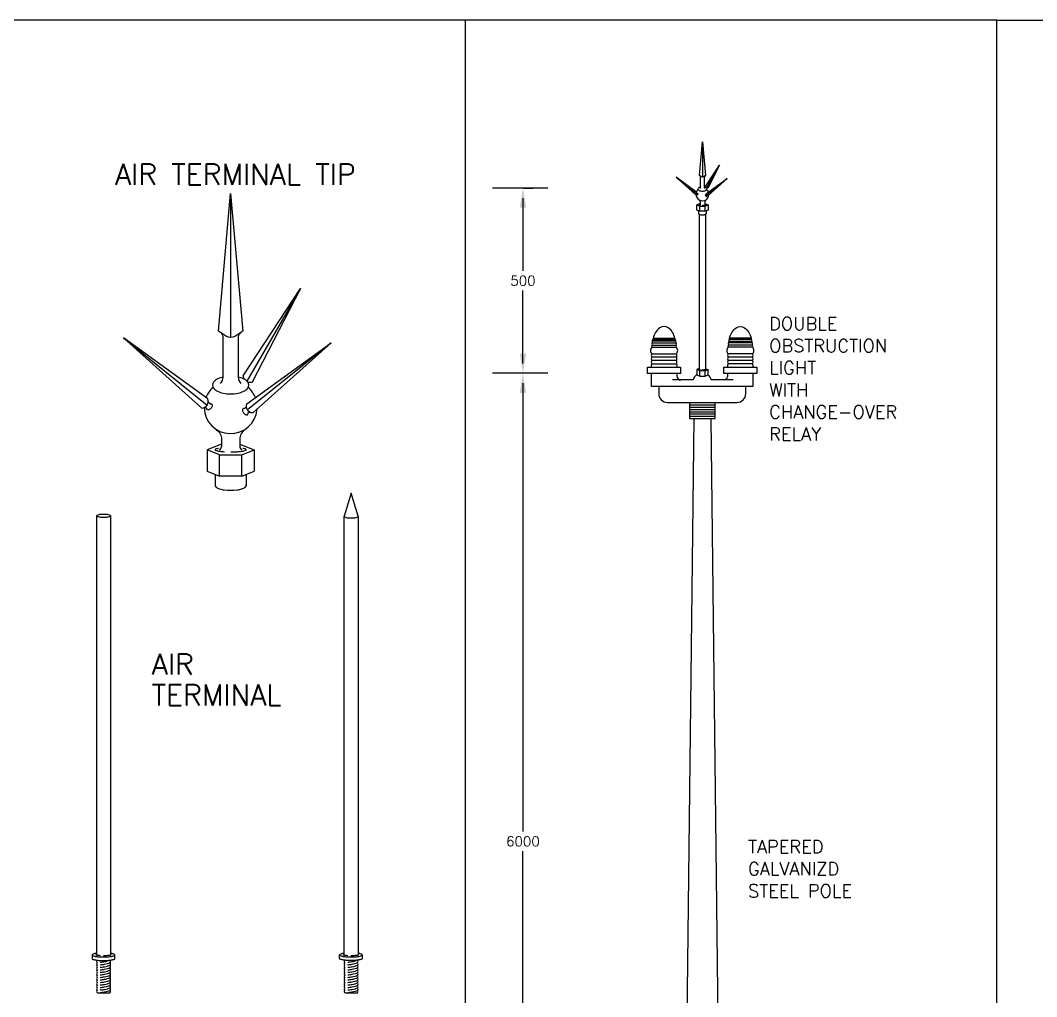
# Model space of a CAD drawing. Header units: inches. Extents: x 1917 to 3477, y 820 to 1550.
# Drawn here: x 2471.5 to 2666.2, y 1362.5 to 1549.6 of the extents above; entities that cross this region are included whole.
import ezdxf
from ezdxf.enums import TextEntityAlignment as Align

# ---------------------------------------------------------------- set-up
doc = ezdxf.new("R2010")
doc.units = ezdxf.units.IN
doc.header["$MEASUREMENT"] = 0
doc.layers.get('DEFPOINTS').update_dxf_attribs({"color": 8})
for name, color, linetype in [('ELDIM', 2, 'Continuous'), ('ELEC', 7, 'Continuous'), ('TITLE', 7, 'Continuous'), ('TXT30', 2, 'Continuous')]:
    doc.layers.add(name, color=color, linetype=linetype)
doc.styles.add('ROMANS', font='romans.shx')

msp = doc.modelspace()

# ---------------------------------------------------------------- linework, layer by layer
for p, q in [((2572.53818, 1517.44303), (2561.93088, 1517.44303)), ((2572.53818, 1481.97198), (2561.93088, 1481.97198))]:
    msp.add_line(p, q)
at = {"linetype": 'ByBlock'}
for p, q in [((2567.88755, 1517.44303), (2569.64494, 1517.44303)), ((2567.76424, 1515.56233), (2567.76424, 1501.58821)), ((2567.76424, 1483.85268), (2567.76424, 1497.82681)), ((2569.64494, 1481.97198), (2565.87481, 1481.97198)), ((2567.75551, 1480.09128), (2567.75551, 1394.15577)), ((2567.75551, 1304.45885), (2567.75551, 1390.39437))]:
    msp.add_line(p, q, dxfattribs=at)
for points in [[(2567.13734, 1513.68163), (2568.39114, 1513.68163), (2567.76424, 1517.44303)], [(2567.13734, 1485.73338), (2568.39114, 1485.73338), (2567.76424, 1481.97198)], [(2567.11989, 1478.21058), (2568.37369, 1478.21058), (2567.74679, 1481.97198)]]:
    msp.add_solid(points, dxfattribs=at)
at = {"layer": 'DEFPOINTS', "linetype": 'ByBlock'}
for p in [(2567.23453, 1517.44303), (2567.23453, 1481.97198), (2567.76424, 1481.97198), (2568.6065, 1481.97198)]:
    msp.add_point(p, dxfattribs=at)
at = {"layer": 'ELDIM'}
for p, q in [((2592.54536, 1487.81503), (2597.06336, 1487.81503)), ((2592.49264, 1486.9694), (2597.11608, 1486.9694)), ((2611.7287, 1485.70097), (2607.10525, 1485.70097)), ((2611.7287, 1484.43254), (2607.10525, 1484.43254)), ((2592.35668, 1483.48121), (2592.35668, 1483.1641)), ((2592.49264, 1483.79832), (2597.11608, 1483.79832)), ((2601.63414, 1482.45954), (2601.05268, 1482.6895)), ((2602.66852, 1482.45954), (2601.63414, 1482.45954)), ((2602.66852, 1482.45954), (2603.24998, 1482.6895)), ((2602.77823, 1482.7073), (2602.77823, 1482.64482)), ((2602.8147, 1482.86165), (2603.24998, 1482.6895)), ((2600.37709, 1480.69082), (2596.38772, 1480.69082)), ((2599.64359, 1475.94217), (2604.57774, 1475.94217)), ((2599.64359, 1475.50112), (2604.57774, 1475.50112)), ((2599.64359, 1475.06008), (2604.57774, 1475.06008)), ((2599.64359, 1474.61903), (2604.57774, 1474.61903)), ((2599.64359, 1474.17799), (2604.57774, 1474.17799)), ((2599.64359, 1473.73694), (2604.57774, 1473.73694))]:
    msp.add_line(p, q, dxfattribs=at)
for points in [[(2596.89088, 1488.70293, 0.064783372), (2596.43899, 1489.77918, 0.106692634), (2595.61321, 1490.6845, 0.322515707), (2593.99551, 1490.6845, 0.106692634), (2593.16973, 1489.77918, 0.064783372), (2592.71784, 1488.70293)], [(2607.33046, 1488.70293, -0.064783372), (2607.78234, 1489.77918, -0.106692634), (2608.60812, 1490.6845, -0.322515707), (2610.22583, 1490.6845, -0.106692634), (2611.05161, 1489.77918, -0.064783372), (2611.5035, 1488.70293)]]:
    msp.add_lwpolyline(points, format="xyb", close=True, dxfattribs=at)
for points in [[(2592.49264, 1487.39222), (2597.10294, 1487.39222, 0.322905588), (2597.06336, 1487.81503)], [(2597.01235, 1488.15328), (2592.59637, 1488.15328, -0.287960332), (2592.65543, 1488.44924), (2596.95329, 1488.44924)], [(2611.67597, 1487.81503), (2607.15798, 1487.81503, 0.322905588), (2607.1184, 1487.39222)], [(2611.56591, 1488.44924), (2607.26804, 1488.44924, 0.287960332), (2607.20898, 1488.15328), (2611.62497, 1488.15328)], [(2611.7287, 1486.9694), (2607.10525, 1486.9694, 0.461554303), (2607.10525, 1485.70097)], [(2611.7287, 1487.39222), (2607.1184, 1487.39222, 0.383649023), (2607.10525, 1486.9694)], [(2611.7287, 1483.79832, 0.428742795), (2611.7287, 1484.43254, 0.428742795), (2611.7287, 1485.06675, 0.428742795), (2611.7287, 1485.70097)], [(2597.11608, 1483.79832, -0.205333136), (2597.25204, 1483.48121), (2597.25204, 1483.1641)], [(2597.25204, 1481.9045), (2597.25204, 1481.47445, 0.414213562), (2598.03567, 1480.69082)], [(2601.52443, 1482.74176, 0.019512679), (2601.44117, 1482.71819, 0.72692526), (2601.44117, 1482.66839, 0.045230744), (2601.63639, 1482.6238, 0.019575716), (2601.85025, 1482.60343, 0.013959685)], [(2601.82609, 1482.60489, 0.026895992), (2602.40203, 1482.6734, 0.019575716), (2602.61208, 1482.71846, 0.045230744), (2602.8008, 1482.78541, 0.743121882), (2602.79502, 1482.83487, 0.003100287), (2602.78152, 1482.8375, 0.019575716)], [(2602.15133, 1482.59502, 0.013959685), (2602.45241, 1482.60343, 0.019575716), (2602.66627, 1482.6238, 0.045230744), (2602.86149, 1482.66839, 0.749484056), (2602.86149, 1482.71819, 0.01106059), (2602.81451, 1482.73235)], [(2602.8008, 1482.71739, 0.743121882), (2602.79502, 1482.76685, 0.005818359), (2602.76966, 1482.77165, 0.019575716)], [(2606.9693, 1481.9045), (2606.9693, 1481.47445, -0.414213562), (2606.18567, 1480.69082)], [(2611.86466, 1483.1641), (2611.86466, 1483.48121, 0.205333136), (2611.7287, 1483.79832), (2607.10525, 1483.79832, 0.205333136), (2606.9693, 1483.48121), (2606.9693, 1483.1641)], [(2601.05268, 1481.72264, 0.190933491), (2600.37709, 1480.69082)], [(2608.02312, 1480.69082), (2603.84425, 1480.69082, 0.178774964), (2603.23192, 1481.67581)], [(2593.76678, 1479.47714), (2593.76678, 1478.09113, 0.414213562), (2595.45803, 1476.39988), (2608.76331, 1476.39988, 0.414213562), (2610.45456, 1478.09113), (2610.45456, 1479.47714)]]:
    msp.add_lwpolyline(points, format="xyb", dxfattribs=at)
for points in [[(2592.49264, 1485.70097), (2597.11608, 1485.70097)], [(2597.11608, 1485.06675), (2592.49264, 1485.06675)], [(2597.11608, 1484.43254), (2592.49264, 1484.43254)], [(2611.7287, 1485.06675), (2607.10525, 1485.06675)], [(2592.35668, 1481.9045), (2592.35668, 1479.47714), (2611.86466, 1479.47714), (2611.86466, 1481.9045)], [(2601.52443, 1482.87607), (2601.05268, 1482.6895), (2601.05268, 1481.68296), (2601.63414, 1481.453), (2602.66852, 1481.453), (2603.24998, 1481.68296), (2603.24998, 1482.6895)], [(2601.63414, 1481.453), (2601.63414, 1482.45954)], [(2602.66852, 1481.453), (2602.66852, 1482.45954)], [(2599.64359, 1476.38321), (2599.64359, 1473.2959), (2604.57774, 1473.2959), (2604.57774, 1476.39988)]]:
    msp.add_lwpolyline(points, dxfattribs=at)
for points in [[(2597.96171, 1481.9045), (2591.64702, 1481.9045), (2591.64702, 1483.1641), (2597.96171, 1483.1641)], [(2612.57432, 1481.9045), (2606.25963, 1481.9045), (2606.25963, 1483.1641), (2612.57432, 1483.1641)]]:
    msp.add_lwpolyline(points, close=True, dxfattribs=at)
for centre, radius, start, end in [((2592.81879, 1487.57617), 0.36306, 138.8607278, 210.4429602), ((2592.8022, 1487.94927), 0.2898, 135.2542418, 207.5954667), ((2592.88693, 1488.52681), 0.24415, 133.8336207, 198.5234648), ((2596.72179, 1488.52681), 0.24415, 341.4765352, 46.1663793), ((2596.74718, 1488.25424), 0.28374, 339.1563419, 43.413549), ((2596.80653, 1487.94927), 0.2898, 332.4045333, 44.7457582), ((2607.41481, 1487.94927), 0.2898, 135.2542418, 207.5954667), ((2607.49955, 1488.52681), 0.24415, 133.8336207, 198.5234648), ((2611.3344, 1488.52681), 0.24415, 341.4765352, 46.1663793), ((2611.35979, 1488.25424), 0.28374, 339.1563419, 43.413549), ((2611.41914, 1487.94927), 0.2898, 332.4045333, 44.7457582), ((2611.40255, 1487.57617), 0.36306, 329.5570398, 41.1392722), ((2593.03332, 1486.33519), 0.83341, 130.4482224, 229.5517776), ((2592.73418, 1487.17351), 0.31623, 136.241065, 220.1981134), ((2596.87454, 1487.17351), 0.31623, 319.8018866, 43.758935), ((2596.5754, 1486.33519), 0.83341, 310.4482224, 49.5517776), ((2611.48716, 1487.17351), 0.31623, 319.8018866, 43.758935), ((2611.18802, 1486.33519), 0.83341, 310.4482224, 49.5517776), ((2592.79447, 1485.38386), 0.43779, 133.58623, 226.41377), ((2592.79447, 1484.74964), 0.43779, 133.58623, 226.41377), ((2592.79447, 1484.11543), 0.43779, 133.58623, 226.41377), ((2596.81425, 1485.38386), 0.43779, 313.58623, 46.41377), ((2596.81425, 1484.74964), 0.43779, 313.58623, 46.41377), ((2596.81425, 1484.11543), 0.43779, 313.58623, 46.41377), ((2607.40709, 1485.38386), 0.43779, 133.58623, 226.41377), ((2607.40709, 1484.74964), 0.43779, 133.58623, 226.41377), ((2607.40709, 1484.11543), 0.43779, 133.58623, 226.41377), ((2592.79447, 1483.48121), 0.43779, 133.58623, 180)]:
    msp.add_arc(centre, radius, start, end, dxfattribs=at)
at = {"layer": 'ELEC', "color": 1}
for p, q in [((2602.15232, 1526.33362), (2602.15232, 1519.53967)), ((2605.43568, 1521.85055), (2602.91954, 1517.4863)), ((2597.10068, 1519.52698), (2601.03973, 1516.35286)), ((2602.64844, 1519.72071), (2602.64894, 1519.7141)), ((2606.89302, 1519.2973), (2602.94321, 1516.13886)), ((2601.71894, 1514.51927), (2601.05007, 1514.25474)), ((2601.42132, 1513.09581), (2601.42132, 1512.566)), ((2602.5857, 1514.52123), (2603.25953, 1514.25474)), ((2602.88827, 1513.09581), (2602.88827, 1512.566)), ((2601.52443, 1512.46527), (2601.52443, 1482.74176)), ((2602.78516, 1482.83681), (2602.78516, 1512.46527)), ((2525.11459, 1498.21214), (2514.87791, 1480.45657)), ((2491.2044, 1488.75888), (2507.23007, 1475.84529)), ((2513.77497, 1489.54707), (2513.77699, 1489.52018)), ((2531.04366, 1487.82447), (2514.97421, 1474.97465)), ((2600.49168, 1473.2959), (2598.576, 1310.04497)), ((2603.72966, 1473.2959), (2605.64239, 1310.63285)), ((2509.99338, 1468.3855), (2507.27213, 1467.30928)), ((2513.5197, 1468.39347), (2516.26111, 1467.30928)), ((2513.88241, 1466.36853), (2516.26111, 1467.30928)), ((2516.26111, 1467.30928), (2516.26111, 1463.19163)), ((2508.78256, 1462.59427), (2508.78256, 1460.43877)), ((2513.88241, 1462.25088), (2516.26111, 1463.19163)), ((2514.75068, 1462.59427), (2514.75068, 1460.43877))]:
    msp.add_line(p, q, dxfattribs=at)
msp.add_lwpolyline([(2601.95921, 1519.59842), (2601.58364, 1519.85029), (2602.15232, 1526.33362), (2602.721, 1519.85029), (2602.34542, 1519.59842, -0.304270069)], format="xyb", close=True, dxfattribs=at)
for points in [[(2602.74192, 1517.74064), (2605.43568, 1521.85055), (2603.16593, 1517.44353, -0.165679532), (2602.95756, 1517.44581)], [(2601.08421, 1516.64962), (2597.10068, 1519.52698), (2600.79421, 1516.22071, 0.501357293), (2601.08388, 1516.64986)], [(2601.68127, 1517.37998, 0.164132583), (2601.79759, 1517.67204), (2601.79759, 1519.57461, 0.156979731), (2601.70099, 1519.7716)], [(2602.59414, 1519.76134, 0.129405607), (2602.51145, 1519.59891), (2602.51145, 1517.67204, 0.164132583), (2602.62777, 1517.37998)], [(2602.90949, 1516.41994), (2606.89302, 1519.2973), (2603.19949, 1515.99104, -0.501357293), (2602.90982, 1516.42018)], [(2601.79759, 1517.68485, 0.061670926), (2601.54584, 1517.59905, 0.103465764), (2601.34626, 1517.44485, 0.355193066), (2601.34626, 1517.16488, 0.103465764), (2601.54584, 1517.01068, 0.063422445), (2601.80499, 1516.92337, 0.096773918), (2602.49965, 1516.92337, 0.063422445), (2602.7588, 1517.01068, 0.103465764), (2602.95838, 1517.16488, 0.371724013), (2602.95838, 1517.44485, 0.103465764), (2602.7588, 1517.59905, 0.060629021), (2602.51145, 1517.68392)], [(2511.75654, 1516.45109), (2514.07016, 1490.07428), (2512.54217, 1489.04956, -0.304270069), (2510.97091, 1489.04956), (2509.44292, 1490.07428), (2511.75654, 1516.45109), (2511.75654, 1488.81052)], [(2600.91437, 1516.25015, -0.129188353), (2600.96713, 1516.24328), (2601.02917, 1516.19425)], [(2601.13436, 1516.46792), (2601.19938, 1516.42247, -0.073554735), (2601.23605, 1516.42892, -0.357904097), (2601.28413, 1516.39167, -0.104452445), (2601.28503, 1516.33909, -0.065507174), (2601.26704, 1516.28515, -0.095895119), (2601.17933, 1516.17194, -0.065507174), (2601.1316, 1516.14105, -0.104452445), (2601.08046, 1516.12879, -0.34621705), (2601.03238, 1516.16604, -0.073624054), (2601.02947, 1516.2032)], [(2601.47737, 1515.21487, -0.213270206), (2601.71894, 1514.8232), (2601.71894, 1514.39594)], [(2602.82727, 1515.21487, 0.213270206), (2602.5857, 1514.8232), (2602.5857, 1514.39594)], [(2602.85934, 1516.23824), (2602.79432, 1516.19279, 0.073554735), (2602.75765, 1516.19924, 0.352738226), (2602.70957, 1516.16199, 0.104452445), (2602.70867, 1516.10941, 0.065507174), (2602.72666, 1516.05548, 0.101763288), (2602.81437, 1515.94227, 0.065507174), (2602.8621, 1515.91138, 0.104452445), (2602.91324, 1515.89911, 0.369243069), (2602.96132, 1515.93636, 0.073624054), (2602.96423, 1515.97352)], [(2603.07933, 1516.02047, 0.129188353), (2603.02657, 1516.0136), (2602.96453, 1515.96457)], [(2601.58264, 1514.31971, 0.032865745), (2601.44071, 1514.28359, 0.72692526), (2601.44071, 1514.23352, 0.045230744), (2601.63701, 1514.18869, 0.019575716), (2601.85205, 1514.1682, 0.013959685)], [(2602.1548, 1514.15974, 0.013959685), (2602.45754, 1514.1682, 0.019575716), (2602.67258, 1514.18869, 0.045230744), (2602.86888, 1514.23352, 0.749484056), (2602.86888, 1514.28359, 0.032865745), (2602.72696, 1514.31971)], [(2601.42132, 1512.60287, 0.298470698), (2601.45489, 1512.51188, 0.087675736), (2601.63483, 1512.41654, 0.044871465), (2601.85337, 1512.36707, 0.055197738), (2602.45622, 1512.36707, 0.044871465), (2602.67476, 1512.41654, 0.087675736), (2602.8547, 1512.51188, 0.289038443), (2602.88827, 1512.60287, 0.087675736)], [(2514.15529, 1481.49134), (2525.11459, 1498.21214), (2515.88034, 1480.28259, -0.165679532), (2515.03259, 1480.29183)], [(2509.84012, 1480.02405, 0.164132583), (2510.31335, 1481.21225), (2510.31335, 1488.95268, 0.156979731), (2509.92035, 1489.7541)], [(2513.55403, 1489.71238, 0.129405607), (2513.21762, 1489.05156), (2513.21762, 1481.21225, 0.164132583), (2513.69085, 1480.02405)], [(2507.41104, 1477.05262), (2491.2044, 1488.75888), (2506.23121, 1475.30766, 0.501357293), (2507.40968, 1477.0536)], [(2514.83702, 1476.1182), (2531.04366, 1487.82447), (2516.01685, 1474.37324, -0.501357293), (2514.83838, 1476.11918)], [(2510.31335, 1481.26435, 0.061670926), (2509.28913, 1480.9153, 0.103465764), (2508.47717, 1480.28796, 0.355193066), (2508.47717, 1479.14891, 0.103465764), (2509.28913, 1478.52156, 0.063422445), (2510.34345, 1478.16636, 0.096773918), (2513.16962, 1478.16636, 0.063422445), (2514.22395, 1478.52156, 0.103465764), (2515.03591, 1479.14891, 0.371724013), (2515.03591, 1480.28796, 0.103465764), (2514.22395, 1480.9153, 0.060629021), (2513.21762, 1481.26058)], [(2507.61506, 1476.31339), (2507.8796, 1476.12848, -0.073554735), (2508.0288, 1476.15472, -0.357904097), (2508.22441, 1476.00317, -0.104452445), (2508.22806, 1475.78925, -0.065507174), (2508.15487, 1475.56982, -0.095895119), (2507.79802, 1475.10924, -0.065507174), (2507.60383, 1474.98357, -0.104452445), (2507.39578, 1474.93367, -0.34621705), (2507.20017, 1475.08522, -0.073624054), (2507.18832, 1475.23639)], [(2506.72007, 1475.42742, -0.129188353), (2506.93471, 1475.39945), (2507.1871, 1475.19998)], [(2514.633, 1475.37897), (2514.36846, 1475.19406, 0.073554735), (2514.21926, 1475.2203, 0.352738226), (2514.02365, 1475.06875, 0.104452445), (2514.02, 1474.85483, 0.065507174), (2514.09318, 1474.6354, 0.101763288), (2514.45004, 1474.17482, 0.065507174), (2514.64423, 1474.04915, 0.104452445), (2514.85228, 1473.99925, 0.369243069), (2515.04789, 1474.1508, 0.073624054), (2515.05974, 1474.30197)], [(2515.52799, 1474.493, 0.129188353), (2515.31335, 1474.46503), (2515.06096, 1474.26557)], [(2509.01058, 1471.21548, -0.213270206), (2509.99338, 1469.62201), (2509.99338, 1467.88372)], [(2514.5025, 1471.21548, 0.213270206), (2513.5197, 1469.62201), (2513.5197, 1467.88372)], [(2509.43884, 1467.57362, 0.032865745), (2508.86143, 1467.42666, 0.72692526), (2508.86143, 1467.22292, 0.045230744), (2509.66005, 1467.04054, 0.019575716), (2510.53493, 1466.95719, 0.013959685)], [(2511.76662, 1466.92279, 0.013959685), (2512.99831, 1466.95719, 0.019575716), (2513.87319, 1467.04054, 0.045230744), (2514.67181, 1467.22292, 0.711151158), (2514.67181, 1467.42666, 0.032865745), (2514.0944, 1467.57362)], [(2508.78256, 1460.58881, 0.298470698), (2508.91913, 1460.21862, 0.087675736), (2509.6512, 1459.83074, 0.044871465), (2510.54029, 1459.62946, 0.055197738), (2512.99295, 1459.62946, 0.044871465), (2513.88204, 1459.83074, 0.087675736), (2514.61411, 1460.21862, 0.289038443), (2514.75068, 1460.58881, 0.087675736)], [(2486.89049, 1454.92121, 0.028675728), (2486.50096, 1454.86634, 0.063160108), (2486.15903, 1454.75173, 0.640836411), (2486.15903, 1454.60718, 0.063160108), (2486.50096, 1454.49257, 0.028675728), (2486.89049, 1454.4377, 0.042578848), (2487.98148, 1454.4377, 0.028675728), (2488.37102, 1454.49257, 0.063160108), (2488.71295, 1454.60718, 0.626264595), (2488.71295, 1454.75173, 0.063160108), (2488.37102, 1454.86634, 0.028675728), (2487.98148, 1454.92121, 0.053000853), (2486.58414, 1454.88865)], [(2533.52511, 1454.54593, 0.368655381), (2533.56833, 1454.45254, 0.063160108), (2533.91367, 1454.33678, 0.028675728), (2534.3071, 1454.28136, 0.042578848), (2535.40901, 1454.28136, 0.028675728), (2535.80243, 1454.33678, 0.063160108), (2536.14778, 1454.45254, 0.375841443), (2536.191, 1454.54593, 0.063160108)], [(2486.10173, 1370.85085, 0.01037685), (2485.84933, 1370.81035, 0.058509529), (2485.28225, 1370.63696, 0.653589765), (2485.28225, 1370.4252, 0.058509529), (2485.84933, 1370.25181, 0.026176938), (2486.48859, 1370.16985, 0.040717648), (2488.28203, 1370.16985, 0.026176938), (2488.92129, 1370.25181, 0.058509529), (2489.48836, 1370.4252, 0.674631518), (2489.48836, 1370.63696, 0.058509529), (2488.92129, 1370.81035, 0.006325608), (2488.76762, 1370.83629)], [(2485.2131, 1370.53108), (2485.2131, 1369.83992, 0.29764278), (2485.28225, 1369.73405, 0.058509529), (2485.84933, 1369.56065, 0.026176938), (2486.48859, 1369.4787, 0.040717648), (2488.28203, 1369.4787, 0.026176938), (2488.92129, 1369.56065, 0.058509529), (2489.48836, 1369.73405, 0.29764278), (2489.55752, 1369.83992), (2489.55752, 1370.53108)], [(2486.10173, 1370.65201, 0.014417585), (2485.93246, 1370.61627, 0.797277697), (2485.93246, 1370.54463, 0.034318423), (2486.33805, 1370.47572, 0.014568771), (2486.77247, 1370.44503, 0.010349792)], [(2486.15829, 1369.51255, 0.483205124), (2486.19264, 1369.09563, 0.006941974), (2486.2565, 1369.08501, 0.01206692)], [(2486.2344, 1369.07698, 0.589607798), (2486.19565, 1368.61138, 0.006941974), (2486.25951, 1368.60077, 0.01206692)], [(2486.78366, 1369.12278, 0.018794626), (2487.59935, 1369.23211, 0.026176938), (2488.17578, 1369.36293, 0.043101118), (2488.55108, 1369.50491, 0.589607798)], [(2486.78667, 1368.63853, 0.018794626), (2487.60236, 1368.74787, 0.026176938), (2488.17879, 1368.87869, 0.053525191), (2488.64062, 1369.06447, 0.589607798), (2488.60187, 1369.53007)], [(2486.78968, 1368.15429, 0.018794626), (2487.60537, 1368.26362, 0.026176938), (2488.1818, 1368.39444, 0.053525191), (2488.64363, 1368.58022, 0.589607798), (2488.60488, 1369.04582)], [(2487.38531, 1370.43234, 0.010349792), (2487.99815, 1370.44503, 0.014568771), (2488.43257, 1370.47572, 0.034318423), (2488.83816, 1370.54463, 0.780409159), (2488.83816, 1370.61627, 0.006028829), (2488.76762, 1370.6324, 0.014568771)], [(2533.52511, 1370.85085, 0.01037685), (2533.2727, 1370.81035, 0.058509529), (2532.70563, 1370.63696, 0.653589765), (2532.70563, 1370.4252, 0.058509529), (2533.2727, 1370.25181, 0.026176938), (2533.91197, 1370.16985, 0.040717648), (2535.7054, 1370.16985, 0.026176938), (2536.34467, 1370.25181, 0.058509529), (2536.91174, 1370.4252, 0.674631518), (2536.91174, 1370.63696, 0.058509529), (2536.34467, 1370.81035, 0.006325608), (2536.191, 1370.83629)], [(2536.98089, 1370.53108), (2536.98089, 1369.83992, -0.29764278), (2536.91174, 1369.73405, -0.058509529), (2536.34467, 1369.56065, -0.026176938), (2535.7054, 1369.4787, -0.040717648), (2533.91197, 1369.4787, -0.026176938), (2533.2727, 1369.56065, -0.058509529), (2532.70563, 1369.73405, -0.29764278), (2532.63648, 1369.83992), (2532.63648, 1370.53108)], [(2533.52511, 1370.65201, 0.014417585), (2533.35584, 1370.61627, 0.797277697), (2533.35584, 1370.54463, 0.034318423), (2533.76142, 1370.47572, 0.014568771), (2534.19585, 1370.44503, 0.010349792)], [(2533.58167, 1369.51255, 0.483205124), (2533.61601, 1369.09563, 0.006941974), (2533.67988, 1369.08501, 0.01206692)], [(2533.65778, 1369.07698, 0.589607798), (2533.61902, 1368.61138, 0.006941974), (2533.68289, 1368.60077, 0.01206692)], [(2534.20703, 1369.12278, 0.018794626), (2535.02273, 1369.23211, 0.026176938), (2535.59916, 1369.36293, 0.043101118), (2535.97446, 1369.50491, 0.589607798)], [(2534.21004, 1368.63853, 0.018794626), (2535.02574, 1368.74787, 0.026176938), (2535.60217, 1368.87869, 0.053525191), (2536.064, 1369.06447, 0.589607798), (2536.02524, 1369.53007)], [(2534.21305, 1368.15429, 0.018794626), (2535.02875, 1368.26362, 0.026176938), (2535.60518, 1368.39444, 0.053525191), (2536.06701, 1368.58022, 0.589607798), (2536.02825, 1369.04582)], [(2534.80869, 1370.43234, 0.010349792), (2535.42152, 1370.44503, 0.014568771), (2535.85595, 1370.47572, 0.034318423), (2536.26153, 1370.54463, 0.780409159), (2536.26153, 1370.61627, 0.006028829), (2536.191, 1370.6324, 0.014568771)], [(2486.23741, 1368.59274, 0.589607798), (2486.19866, 1368.12714, 0.006941974), (2486.26252, 1368.11652, 0.01206692)], [(2486.23741, 1368.10987, 0.589607798), (2486.19866, 1367.64426, 0.006941974), (2486.26252, 1367.63365, 0.01206692)], [(2486.23741, 1367.62699, 0.589607798), (2486.19866, 1367.16139, 0.006941974), (2486.26252, 1367.15078, 0.01206692)], [(2486.23741, 1367.14412, 0.589607798), (2486.19866, 1366.67852, 0.006941974), (2486.26252, 1366.66791, 0.01206692)], [(2486.78968, 1367.67142, 0.018794626), (2487.60537, 1367.78075, 0.026176938), (2488.1818, 1367.91157, 0.053525191), (2488.64363, 1368.09735, 0.589607798), (2488.60488, 1368.56295)], [(2486.78968, 1367.18855, 0.018794626), (2487.60537, 1367.29788, 0.026176938), (2488.1818, 1367.4287, 0.053525191), (2488.64363, 1367.61448, 0.589607798), (2488.60488, 1368.08008)], [(2486.78968, 1366.70568, 0.018794626), (2487.60537, 1366.81501, 0.026176938), (2488.1818, 1366.94583, 0.053525191), (2488.64363, 1367.13161, 0.589607798), (2488.60488, 1367.59721)], [(2486.78968, 1366.22281, 0.018794626), (2487.60537, 1366.33214, 0.026176938), (2488.1818, 1366.46296, 0.053525191), (2488.64363, 1366.64874, 0.589607798), (2488.60488, 1367.11434)], [(2533.66079, 1368.59274, 0.589607798), (2533.62203, 1368.12714, 0.006941974), (2533.6859, 1368.11652, 0.01206692)], [(2533.66079, 1368.10987, 0.589607798), (2533.62203, 1367.64426, 0.006941974), (2533.6859, 1367.63365, 0.01206692)], [(2533.66079, 1367.62699, 0.589607798), (2533.62203, 1367.16139, 0.006941974), (2533.6859, 1367.15078, 0.01206692)], [(2533.66079, 1367.14412, 0.589607798), (2533.62203, 1366.67852, 0.006941974), (2533.6859, 1366.66791, 0.01206692)], [(2534.21305, 1367.67142, 0.018794626), (2535.02875, 1367.78075, 0.026176938), (2535.60518, 1367.91157, 0.053525191), (2536.06701, 1368.09735, 0.589607798), (2536.02825, 1368.56295)], [(2534.21305, 1367.18855, 0.018794626), (2535.02875, 1367.29788, 0.026176938), (2535.60518, 1367.4287, 0.053525191), (2536.06701, 1367.61448, 0.589607798), (2536.02825, 1368.08008)], [(2534.21305, 1366.70568, 0.018794626), (2535.02875, 1366.81501, 0.026176938), (2535.60518, 1366.94583, 0.053525191), (2536.06701, 1367.13161, 0.589607798), (2536.02825, 1367.59721)], [(2534.21305, 1366.22281, 0.018794626), (2535.02875, 1366.33214, 0.026176938), (2535.60518, 1366.46296, 0.053525191), (2536.06701, 1366.64874, 0.589607798), (2536.02825, 1367.11434)], [(2486.23741, 1366.66125, 0.589607798), (2486.19866, 1366.19565, 0.006941974), (2486.26252, 1366.18504, 0.01206692)], [(2486.23741, 1366.17838, 0.589607798), (2486.19866, 1365.71278, 0.006941974), (2486.26252, 1365.70217, 0.01206692)], [(2486.23741, 1365.69551, 0.589607798), (2486.19866, 1365.22991, 0.006941974), (2486.26252, 1365.21929, 0.01206692)], [(2486.23741, 1365.21264, 0.589607798), (2486.19866, 1364.74704, 0.006941974), (2486.26252, 1364.73642, 0.01206692)], [(2486.78968, 1365.73993, 0.018794626), (2487.60537, 1365.84927, 0.026176938), (2488.1818, 1365.98009, 0.053525191), (2488.64363, 1366.16587, 0.589607798), (2488.60488, 1366.63147)], [(2486.78968, 1365.25706, 0.018794626), (2487.60537, 1365.3664, 0.026176938), (2488.1818, 1365.49722, 0.053525191), (2488.64363, 1365.683, 0.589607798), (2488.60488, 1366.1486)], [(2486.78968, 1364.77419, 0.018794626), (2487.60537, 1364.88352, 0.026176938), (2488.1818, 1365.01435, 0.053525191), (2488.64363, 1365.20012, 0.589607798), (2488.60488, 1365.66572)], [(2486.78968, 1364.29132, 0.018794626), (2487.60537, 1364.40065, 0.026176938), (2488.1818, 1364.53147, 0.053525191), (2488.64363, 1364.71725, 0.589607798), (2488.60488, 1365.18285)], [(2533.66079, 1366.66125, 0.589607798), (2533.62203, 1366.19565, 0.006941974), (2533.6859, 1366.18504, 0.01206692)], [(2533.66079, 1366.17838, 0.589607798), (2533.62203, 1365.71278, 0.006941974), (2533.6859, 1365.70217, 0.01206692)], [(2533.66079, 1365.69551, 0.589607798), (2533.62203, 1365.22991, 0.006941974), (2533.6859, 1365.21929, 0.01206692)], [(2533.66079, 1365.21264, 0.589607798), (2533.62203, 1364.74704, 0.006941974), (2533.6859, 1364.73642, 0.01206692)], [(2534.21305, 1365.73993, 0.018794626), (2535.02875, 1365.84927, 0.026176938), (2535.60518, 1365.98009, 0.053525191), (2536.06701, 1366.16587, 0.589607798), (2536.02825, 1366.63147)], [(2534.21305, 1365.25706, 0.018794626), (2535.02875, 1365.3664, 0.026176938), (2535.60518, 1365.49722, 0.053525191), (2536.06701, 1365.683, 0.589607798), (2536.02825, 1366.1486)], [(2534.21305, 1364.77419, 0.018794626), (2535.02875, 1364.88352, 0.026176938), (2535.60518, 1365.01435, 0.053525191), (2536.06701, 1365.20012, 0.589607798), (2536.02825, 1365.66572)], [(2534.21305, 1364.29132, 0.018794626), (2535.02875, 1364.40065, 0.026176938), (2535.60518, 1364.53147, 0.053525191), (2536.06701, 1364.71725, 0.589607798), (2536.02825, 1365.18285)], [(2486.23741, 1364.72977, 0.589607798), (2486.19866, 1364.26417, 0.006941974), (2486.26252, 1364.25355, 0.01206692)], [(2486.23741, 1364.2469, 0.589607798), (2486.19866, 1363.7813, 0.006941974), (2486.26252, 1363.77068, 0.01206692)], [(2486.23741, 1363.76667, 0.589607798), (2486.19866, 1363.30107, 0.006941974), (2486.26252, 1363.29045, 0.01206692)], [(2486.26252, 1363.29045), (2488.62365, 1363.29045, 0.554180414), (2488.61811, 1363.74076)], [(2486.78968, 1363.80845, 0.018794626), (2487.60537, 1363.91778, 0.026176938), (2488.1818, 1364.0486, 0.053525191), (2488.64363, 1364.23438, 0.589607798), (2488.60488, 1364.69998)], [(2486.78968, 1363.32822, 0.018794626), (2487.60537, 1363.43755, 0.026176938), (2488.1818, 1363.56837, 0.053525191), (2488.64363, 1363.75415, 0.589607798), (2488.60488, 1364.21975)], [(2533.66079, 1364.72977, 0.589607798), (2533.62203, 1364.26417, 0.006941974), (2533.6859, 1364.25355, 0.01206692)], [(2533.66079, 1364.2469, 0.589607798), (2533.62203, 1363.7813, 0.006941974), (2533.6859, 1363.77068, 0.01206692)], [(2533.66079, 1363.76667, 0.589607798), (2533.62203, 1363.30107, 0.006941974), (2533.6859, 1363.29045), (2536.04703, 1363.29045, 0.554180414), (2536.04149, 1363.74076)], [(2534.21305, 1363.80845, 0.018794626), (2535.02875, 1363.91778, 0.026176938), (2535.60518, 1364.0486, 0.053525191), (2536.06701, 1364.23438, 0.589607798), (2536.02825, 1364.69998)], [(2534.21305, 1363.32822, 0.018794626), (2535.02875, 1363.43755, 0.026176938), (2535.60518, 1363.56837, 0.053525191), (2536.06701, 1363.75415, 0.589607798), (2536.02825, 1364.21975)]]:
    msp.add_lwpolyline(points, format="xyb", dxfattribs=at)
for points in [[(2602.76097, 1517.64481), (2602.75754, 1517.62087), (2602.74898, 1517.60375)], [(2602.67485, 1513.0114), (2601.63474, 1513.0114), (2601.05007, 1513.24264), (2601.05007, 1514.25474), (2601.63474, 1514.02351)], [(2601.63474, 1513.0114), (2601.63474, 1514.02351), (2602.67485, 1514.02351), (2603.25953, 1514.25474), (2603.25953, 1513.24264), (2602.67485, 1513.0114), (2602.67485, 1514.02351)], [(2514.23276, 1481.10148), (2514.21884, 1481.00405), (2514.18401, 1480.93443)], [(2509.65083, 1466.36853), (2507.27213, 1467.30928), (2507.27213, 1463.19163), (2509.65083, 1462.25088)], [(2513.88241, 1462.25088), (2509.65083, 1462.25088), (2509.65083, 1466.36853), (2513.88241, 1466.36853)], [(2513.88241, 1462.25088), (2513.88241, 1466.36853)], [(2536.191, 1454.57233), (2534.85805, 1459.01548), (2533.52511, 1454.57233)], [(2486.10173, 1370.50889), (2486.10173, 1454.72195)], [(2488.76762, 1454.72195), (2488.76762, 1370.5285)], [(2533.52511, 1370.50889), (2533.52511, 1454.57086)], [(2536.191, 1454.57086), (2536.191, 1370.5285)]]:
    msp.add_lwpolyline(points, dxfattribs=at)
for centre, radius, start, end in [((2602.15232, 1516.26476), 1.24813, 131.6300089, 158.7030088), ((2603.06508, 1517.75046), 0.32307, 181.6809274, 211.0744891), ((2602.15232, 1516.26476), 1.24813, 21.1014967, 48.3699911), ((2602.15232, 1516.26476), 1.24813, 180.8741262, 355.5320924), ((2602.58544, 1516.10257), 1.56631, 170.7923144, 170.8353454), ((2601.24061, 1516.56088), 0.14388, 194.5966433, 220.8157823), ((2602.75309, 1516.33121), 0.14388, 319.1842177, 345.4033567), ((2601.53405, 1514.40999), 0.18543, 298.5363851, 359.5040137), ((2602.77059, 1514.40999), 0.18543, 180.4959863, 241.4636149), ((2515.47003, 1481.53129), 1.31439, 181.6809274, 211.0744891), ((2511.75654, 1475.48686), 5.07789, 131.6300089, 158.7030088), ((2511.75654, 1475.48686), 5.07789, 21.1014967, 48.3699911), ((2508.04732, 1476.69161), 0.58538, 194.5966433, 220.8157823), ((2511.75654, 1475.48686), 5.07789, 180.8741262, 355.5320924), ((2513.51866, 1474.82698), 6.3724, 170.7923144, 170.8353454), ((2514.20074, 1475.75719), 0.58538, 319.1842177, 345.4033567), ((2509.24116, 1467.94091), 0.75439, 298.5363851, 359.5040137), ((2514.27192, 1467.94091), 0.75439, 180.4959863, 241.4636149)]:
    msp.add_arc(centre, radius, start, end, dxfattribs=at)
at = {"layer": 'TITLE'}
for p, q in [((2658.58336, 1549.61161), (1916.75183, 1549.61161)), ((2556.71213, 1549.61161), (2556.71213, 1262.28458)), ((2658.58336, 1549.61161), (3476.67262, 1549.61161)), ((2658.58336, 820.36019), (2658.58336, 1549.61161))]:
    msp.add_line(p, q, dxfattribs=at)

# ---------------------------------------------------------------- texts
at = {"layer": 'TXT30', "style": 'ROMANS'}
msp.add_text('AIR TERMINAL TIP', height=4, dxfattribs=at).set_placement((2512.655, 1520.09507), align=Align.MIDDLE_CENTER)
at = {"layer": 'TXT30', "linetype": 'ByBlock', "style": 'ROMANS'}
for s, p in [('500', (2567.76424, 1499.70751)), ('6000', (2567.75551, 1392.27507))]:
    msp.add_text(s, height=1.8807, dxfattribs=at).set_placement(p, align=Align.MIDDLE_CENTER)
at = {"layer": 'TXT30', "style": 'ROMANS'}
for s, height, p in [('DOUBLE', 2.5, (2614.93843, 1490.2366)), ('OBSTRUCTION', 2.5, (2614.93843, 1486.00751)), ('LIGHT', 2.5, (2614.93843, 1481.77842)), ('WITH', 2.5, (2614.93843, 1477.54934)), ('CHANGE-OVER', 2.5, (2614.93843, 1473.32025)), ('RELAY', 2.5, (2614.93843, 1469.09117)), ('AIR', 4, (2496.63422, 1424.23163)), ('TERMINAL', 4, (2496.63422, 1418.31091)), ('TAPERED', 2.5, (2610.89121, 1390.00558)), ('GALVANIZD', 2.5, (2610.89121, 1385.77649)), ('STEEL POLE', 2.5, (2610.89121, 1381.54741))]:
    msp.add_text(s, height=height, dxfattribs=at).set_placement(p)

doc.saveas('drawing.dxf')
